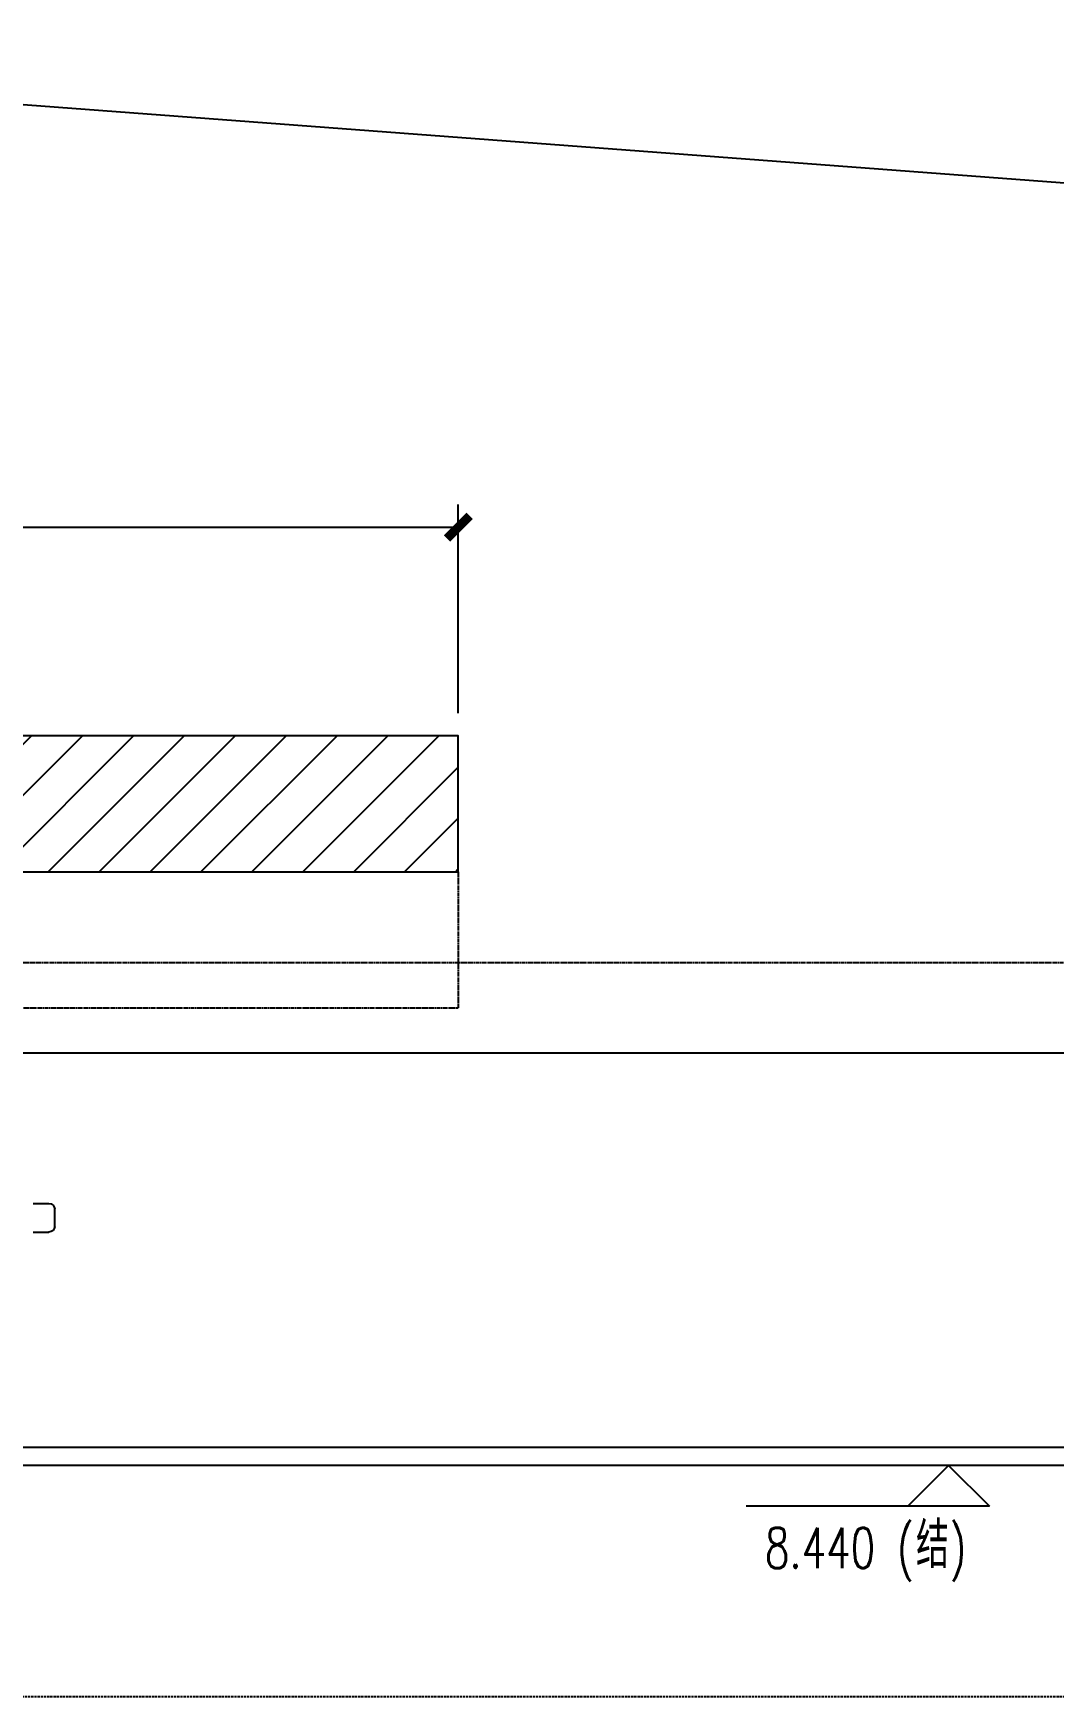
# Model space of a CAD drawing. Extents: x -1899985 to 1774885, y 556286 to 2175695.
# Drawn here: x -1709248 to -1706997, y 576187 to 579857 of the extents above; entities that cross this region are included whole.
import ezdxf

# ---------------------------------------------------------------- set-up
doc = ezdxf.new("R2010")
doc.units = 0
doc.header["$LTSCALE"] = 10
doc.header["$MEASUREMENT"] = 0
for name, pattern in [('20剖面图$0$__DASH', [0.35, 0.25, -0.1]), ('20剖面图$0$DASH', [0.35, 0.25, -0.1]), ('20剖面图$0$DOTE', [2.42, 2, -0.2, 0.02, -0.2])]:
    doc.linetypes.add(name, pattern=pattern)
doc.layers.get('Defpoints').update_dxf_attribs({"color": 210})
for name, color, linetype in [('20剖面图$0$A-AXIS-DOTE', 14, '20剖面图$0$DOTE'), ('20剖面图$0$A-LIN-V', 9, 'Continuous'), ('20剖面图$0$A-SFCE', 30, 'Continuous'), ('20剖面图$0$DIM_ELEV', 3, 'Continuous'), ('20剖面图$0$EWHS5T6M-3', 7, 'Continuous'), ('20剖面图$0$FHSGH10105-主梁-04', 7, 'Continuous'), ('20剖面图$0$FHSGH10105-主梁-06', 7, 'Continuous'), ('20剖面图$0$PUB_TEXT', 7, 'Continuous'), ('20剖面图$0$建-尺寸', 3, 'Continuous'), ('A-LIN-V', 9, 'Continuous')]:
    doc.layers.add(name, color=color, linetype=linetype)
doc.styles.add('20剖面图$0$_TCH_DIM', font='SIMPLEX', dxfattribs={"bigfont": 'GBCBIG'})
doc.styles.add('20剖面图$0$A-DIM_T3', font='SIMPLEX', dxfattribs={"width": 0.705882, "bigfont": 'GBCBIG'})
doc.dimstyles.new('20剖面图$0$A-DIM&&50', dxfattribs={"dimtxt": 148.75, "dimasz": 50, "dimexe": 50, "dimexo": 50, "dimgap": 63.125, "dimtad": 1, "dimdec": 0, "dimzin": 0, "dimdsep": 46, "dimtxsty": '20剖面图$0$A-DIM_T3', "dimblk": '20剖面图$0$_ArchTick', "dimcen": 0.09, "dimclrt": 7, "dimazin": 2, "dimtfac": 1, "dimtdec": 0, "dimtix": 1, "dimtmove": 2, "dimatfit": 3, "dimfxl": 1, "dimtolj": 1, "dimtzin": 0, "dimarcsym": 0})

# ---------------------------------------------------------------- blocks, each defined once
blk = doc.blocks.new('20剖面图$0$_ArchTick')
at = {"color": 0, "linetype": 'ByBlock', "const_width": 0.4}
blk.add_lwpolyline([(-0.5, -0.5), (0.5, 0.5)], dxfattribs=at)
blk = doc.blocks.new('*D551')
at = {"layer": '20剖面图$0$建-尺寸', "color": 0, "lineweight": -2, "transparency": 16777216}
for p, q in [((-3050, 650), (-3050, 1110.2)), ((3050, 650), (3050, 1110.2)), ((-3050, 1060.2), (3050, 1060.2))]:
    blk.add_line(p, q, dxfattribs=at)
at = {"layer": 'Defpoints', "color": 0, "transparency": 16777216}
for p in [(3050, 1060.2), (-3050, 600), (3050, 600)]:
    blk.add_point(p, dxfattribs=at)
at = {"layer": '20剖面图$0$建-尺寸', "color": 0, "lineweight": -2, "transparency": 16777216, "xscale": 50, "yscale": 50, "zscale": 50, "rotation": 180}
blk.add_blockref('20剖面图$0$_ArchTick', (-3050, 1060.2), dxfattribs=at)
at = {"layer": '20剖面图$0$建-尺寸', "color": 0, "lineweight": -2, "transparency": 16777216, "xscale": 50, "yscale": 50, "zscale": 50}
blk.add_blockref('20剖面图$0$_ArchTick', (3050, 1060.2), dxfattribs=at)
at = {"layer": '20剖面图$0$建-尺寸', "color": 7, "transparency": 16777216, "insert": (382.4, 1197.7), "char_height": 148.75, "attachment_point": 5, "style": '20剖面图$0$A-DIM_T3'}
blk.add_mtext('\\A1;6100', dxfattribs=at)
blk = doc.blocks.new('20剖面图$0$3243243')
at = {"color": 6, "linetype": '20剖面图$0$DASH'}
blk.add_line((1570255.4, 577182.5), (1562425.4, 577182.5), dxfattribs=at)
at = {"layer": '20剖面图$0$EWHS5T6M-3', "color": 4, "linetype": 'Continuous'}
for p, q in [((1567945.7, 576637.8), (1567945.7, 576600.1)), ((1567945.7, 576637.8), (1567945.7, 576600.1)), ((1567992.8, 576650.3), (1567958.2, 576650.3)), ((1567992.8, 576650.3), (1567958.2, 576650.3)), ((1567992.8, 576587.5), (1567958.2, 576587.5)), ((1567992.8, 576587.5), (1567958.2, 576587.5))]:
    blk.add_line(p, q, dxfattribs=at)
for centre, start, end in [((1567958.2, 576637.8), 90, 180), ((1567958.2, 576637.8), 90, 180), ((1567958.2, 576600.1), 180, 270), ((1567958.2, 576600.1), 180, 270)]:
    blk.add_arc(centre, 12.6, start, end, dxfattribs=at)
at = {"layer": '20剖面图$0$FHSGH10105-主梁-04', "color": 4, "linetype": 'Continuous'}
blk.add_line((1562470.6, 576982.5), (1570255.4, 576982.5), dxfattribs=at)
at = {"layer": '20剖面图$0$FHSGH10105-主梁-06', "color": 4, "linetype": 'Continuous'}
for p, q in [((1562724.4, 576111.8), (1570255.4, 576111.8)), ((1562731.1, 576072.5), (1570255.4, 576072.5))]:
    blk.add_line(p, q, dxfattribs=at)
blk = doc.blocks.new('20剖面图$0$b234swerwr')
at = {"layer": '20剖面图$0$A-LIN-V', "xscale": -1}
blk.add_blockref('20剖面图$0$3243243', (-250, 0), dxfattribs=at)
blk = doc.blocks.new('20剖面图$0$G$C2C10B007')
at = {"layer": '20剖面图$0$A-LIN-V'}
h = blk.add_hatch(dxfattribs=at)
h.set_pattern_fill('ANSI31', color=252, scale=50)
h.set_pattern_definition([(45, (0, 400), (-56.1266, 56.1266), [])])
h.paths.add_polyline_path([(-150, 600), (-3050, 600), (-3050, 300), (3050, 300), (3050, 600), (150, 600), (150, 2100), (-150, 2100)])
blk.add_lwpolyline([(-150, 600), (-3050, 600), (-3050, 300), (3050, 300), (3050, 600), (150, 600), (150, 2100), (-150, 2100), (-150, 600)], dxfattribs=at)
at = {"layer": '20剖面图$0$A-SFCE', "linetype": '20剖面图$0$DASH'}
for p in [(3050, 300), (-3050, 0)]:
    blk.add_line(p, (3050, 0), dxfattribs=at)
at = {"layer": '20剖面图$0$建-尺寸'}
dim = blk.add_linear_dim(base=(3050, 1060.2), p1=(-3050, 600), p2=(3050, 600), angle=0, dimstyle='20剖面图$0$A-DIM&&50', dxfattribs=at)
dim.commit()
dim.dimension.update_dxf_attribs({"geometry": '*D551', "text_midpoint": (382.4, 1197.7), "dimtype": 161})
blk = doc.blocks.new('20剖面图$0$G$C845E5159')
at = {"layer": '20剖面图$0$A-LIN-V', "color": 2}
blk.add_line((16200, 0), (8250, 600), dxfattribs=at)
at = {"layer": '20剖面图$0$A-LIN-V'}
blk.add_blockref('20剖面图$0$G$C2C10B007', (8250, -1550), dxfattribs=at)
blk = doc.blocks.new('20剖面图')
at = {"layer": '20剖面图$0$A-AXIS-DOTE', "linetype": '20剖面图$0$__DASH', "ltscale": 2}
blk.add_line((-1670110.4, 576187.3), (-1772486.1, 576187.3), dxfattribs=at)
at = {"layer": '20剖面图$0$DIM_ELEV'}
for p, q in [((-1707229.1, 576697.5), (-1707319.1, 576607.5)), ((-1707019.1, 576697.5), (-1707319.1, 576697.5)), ((-1707229.1, 576697.5), (-1707139.1, 576607.5)), ((-1707139.1, 576607.5), (-1707675.5, 576607.5))]:
    blk.add_line(p, q, dxfattribs=at)
at = {"layer": '20剖面图$0$A-LIN-V'}
for name, p in [('20剖面图$0$G$C845E5159', (-1719610.4, 579257.5)), ('20剖面图$0$b234swerwr', (-141005, 625))]:
    blk.add_blockref(name, p, dxfattribs=at)
at = {"layer": '20剖面图$0$PUB_TEXT', "style": '20剖面图$0$_TCH_DIM', "width": 0.705882}
for s, height, p in [('8.440', 89.25, (-1707634.1, 576471)), ('(', 89.2, (-1707343.1, 576471)), (')', 89.2, (-1707227.4, 576471))]:
    blk.add_text(s, height=height, dxfattribs=at).set_placement(p)
at = {"layer": '20剖面图$0$PUB_TEXT', "style": '20剖面图$0$_TCH_DIM'}
blk.add_text('结', height=101.3, dxfattribs=at).set_placement((-1707301.1, 576471))

msp = doc.modelspace()

# ---------------------------------------------------------------- block references
at = {"layer": 'A-LIN-V'}
msp.add_blockref('20剖面图', (0, 0), dxfattribs=at)

doc.saveas('drawing.dxf')
